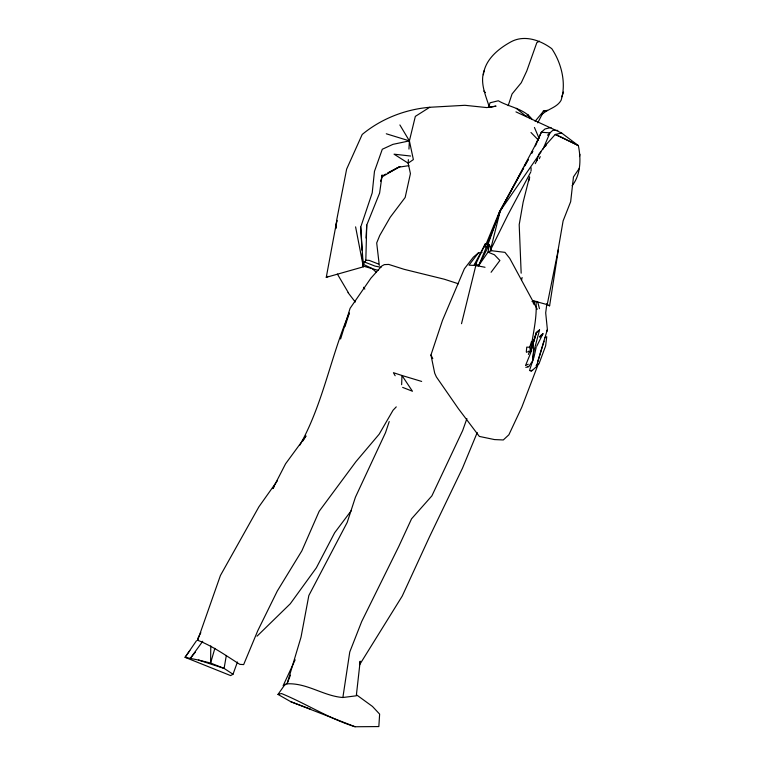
<?xml version="1.0" encoding="UTF-8"?>
<svg xmlns="http://www.w3.org/2000/svg" width="765" height="765" viewBox="0 0 765 765"><rect width="100%" height="100%" fill="white"/><g stroke="black" fill="none" stroke-linecap="round" stroke-linejoin="round"><path stroke-width="1.15" d="M210.777 645.918L210.605 663.045L224.097 668.4L233.009 674.242L237.456 661.993M531.063 170.978L531.101 167.717M381.448 177.212L382.156 174.946L379.612 193.076L366.741 225.101L365.823 260.301L362.859 265.312M401.644 384.671L401.969 375.491L393.411 372.679L395.151 375.739M572.134 185.704C580.817 174.726 581.142 158.862 578.359 145.608L561.625 133.005L515.954 111.872M366.053 238.049L366.741 225.101M408.357 159.646L408.166 163.165L410.423 173.626L405.163 197.466L390.236 217.231L379.727 235.505L376.696 242.935L379.306 265.369M408.95 149.089L409.399 140.884L415.338 116.376L429.72 107.282L464.91 105.302L486.798 107.578L496.064 106.105L490.193 107.253M535.978 301.2C537.336 318.211 532.574 334.86 530.623 351.575L527.745 351.623M485.029 246.282L485.22 244.131L489.342 244.523L491.608 250.461L488.013 252.134L478.641 265.627L468.983 265.178L478.488 252.794L482.055 252.546M532.736 360.325L533.492 352.78L533.215 341.066M335.739 228.266L336.925 218.857L346.641 169.103L362.199 134.468C381.2 118.747 405.201 109.357 429.72 107.282M335.806 228.601L336.858 220.425L326.263 277.351L363.337 266.832L360.717 227.109L372.22 192.847L374.468 171.36L382.299 149.252L392.942 144.356L409.399 140.884L413.377 159.589L408.166 163.165L394.051 154.176L410.642 156.041M546.87 303.638L545.694 312.866L547.386 329.591L537.652 361.788M295.156 659.812L283.136 685.698L287.066 683.824C307.081 682.791 323.528 696.054 342.873 697.508L349.768 651.971L361.673 621.582L398.804 546.401L411.57 518.794L431.881 495.873L462.653 430.59L466.908 418.598M548.247 305.321L549.605 305.799L558.374 249.648M533.999 304.585L534.553 301.075M532.478 343.361L530.747 352.78L525.498 365.603L528.242 364.226M396.26 406.875L393.057 410.231L379.172 434.195L355.926 461.668L319.158 511.297L301.85 550.848L277.265 591.087L257.805 630.628L243.653 664.594L239.808 664.355C226.23 655.758 212.546 645.976 197.666 640.276L198.059 637.895L200.841 632.674M226.335 655.452L224.097 668.4L198.537 660.061L185.063 657.326L196.519 640.678M485.029 267.272L475.82 265.503L474.329 264.633L475.82 263.925L478.641 265.627L486.119 247.774L489.342 244.523L488.013 252.134L494.419 254.774L499.889 260.492L491.082 272.283M483.384 74.76C485.096 59.565 498.464 48.616 511.125 41.759C524.503 34.549 540.501 40.229 551.794 48.702C561.567 63.266 566.502 83.395 561.051 100.397C556.729 107.827 547.472 108.946 541.63 114.779M579.507 156.567L579.937 154.329M521.644 279.827L522.103 277.475M536.16 347.415L533.989 357.131L529.772 369.572M549.605 305.799L547.205 304.623L557.561 253.129L563.107 220.903L570.661 201.711L573.463 176.906L579.382 168.262M461.515 323.71L475.82 265.503M490.69 249.084L500.234 210.891L534.601 146.488L541.324 132.268L544.957 128.998L551.049 127.468M529.562 176.715L523.136 202.19L519.196 224.661L521.166 273.182M536.829 331.962L539.555 329.945L533.492 352.78L532.459 361.137L528.72 366.588L525.832 367.401M498.072 217.05L499.65 211.36L523.643 167.793M531.532 341.439L529.705 347.243L530.623 351.575L536.351 332.469L530.623 351.575L528.72 351.106M528.72 180.98L529.705 177.566M214.869 648.309L210.605 663.045L198.537 660.061M533.071 302.921L533.721 300.712M484.102 70.743C479.712 83.002 485.851 95.663 489.38 107.339M544.049 341.19L536.284 366.875L530.986 371.532M488.672 107.234L490.04 102.797L498.302 100.77C509.442 107.263 524.312 108.563 532.277 119.57M340.597 339.019L350.093 308.324L370.891 278.192L381.811 265.991L384.384 264.604L388.744 264.432L404.188 269.337L444.255 279.206L458.398 283.777M531.426 348.754L536.428 332.88L539.555 329.945M344.958 326.617L349.318 313C330.738 356.28 323.069 403.844 299.87 445.134M508.18 105.656L512.053 93.98L521.29 82.725L526.75 71.04L536.829 42.639L539.449 41.167M389.222 421.563L385.512 432.674L355.429 497.193L347.205 522.409L308.83 595.543L301.028 637.13L287.066 683.824L290.451 675.141M538.264 364.102L521.826 407.152L508.878 434.788L503.294 439.961L494.506 439.579L479.339 436.423L458.407 408.692L436.375 376.906L434.702 373.177L430.944 355.017L442.486 320.363L464.384 268.754L473.372 257.145L478.488 252.794M546.621 331.857L547.386 329.591M536.705 160.717L539 154.004L546.468 144.269L555.237 134.468L561.625 133.005M380.559 181.209L382.041 176.887L398.661 167.21L408.854 165.651M197.666 640.276L220.425 575.5L258.914 506.784L277.408 480.697M561.778 96.763L563.528 92.087M474.329 264.633L485.22 244.131L487.353 244.064L499.65 211.36L486.148 243.901M487.353 244.064L500.234 210.891L523.652 167.965M528.395 354.434L529.619 351.365M477.236 432.55L462.462 468.237L429.356 537.126L402.208 596.126L359.512 664.89L360.181 661.17L356.299 695.806L342.873 697.508M543.045 149.041L549.959 132.852L552.865 130.308L557.838 130.433M535.414 145.972L541.324 132.268L549.959 132.852L547.52 135.252M483.346 248.405L485.22 244.131L486.119 247.774L488.051 244.159L500.234 210.891L541.008 151.986M539.306 158.709L540.233 156.615M545.464 146.411L546.468 144.269M475.82 263.925L485.22 244.131M542.71 113.201L537.747 122.859M490.92 249.199L507.979 214.736L530.795 171.982M536.686 346.363L542.949 333.741L540.855 335.414M478.641 265.627L489.342 244.523M535.251 163.643L537.479 159.474M524.79 165.881L528.223 159.598M531.646 153.316L532.784 151.221L531.646 153.268M524.79 165.718L528.213 159.493M302.902 440.984L305.981 435.964L285.575 463.8L272.818 488.634L274.099 486.683M356.547 694.869L372.469 706.439L379.631 714.108L378.838 726.568L355.094 726.75L290.891 701.763L277.991 694.429L285.297 684.044M189.854 650.546L185.063 657.326L230.628 675.591L233.009 674.242M202.744 641.252L190.103 658.636L195.305 652.229M351.355 510.523L334.659 532.746L316.347 567.831L290.26 603.795L257.021 636.193M535.089 121.319L543.466 111.26L547.568 110.361L543.169 111.04M539.908 337.183L542.949 333.741L539.507 336.743M545.015 337.738L546.755 336.715L545.627 345.876L538.962 363.882L536.093 365.517M326.263 277.351L328.042 276.337M388.132 172.794L398.661 167.21M383.743 175.147L385.79 174.076M387.845 172.995L400.133 166.531M277.991 694.429L281.491 693.53C306.402 703.781 329.18 718.718 355.094 726.75M527.439 366.684L528.72 366.588M529.476 370.585L532.574 370.403M532 301.477L535.309 301.353L547.205 304.623M365.584 260.243L369.103 260.349L378.484 264.03M529.705 347.243L526.75 347.128L526.31 351.938L526.894 352.493M490.327 250.576L504.967 252.364L509.739 258.36L537.269 309.27M364.169 261.869L374.926 266.067L381.008 267.262M363.107 266.048L378.226 270.399M421.658 381.429L401.969 375.491L412.45 391.24L402.648 387.396M386.287 133.779L409.399 140.884L399.885 124.953M290.891 701.763L310.571 709.145M363.04 264.221L372.249 268.553L376.399 272.455M516.318 108.324L526.425 116.624L527.821 114.415L529.743 118.604M483.843 91.073L485.479 92.603M530.986 132.498L538.484 140.196M348.027 292.613L355.295 302.051M363.576 287.257L364.829 289.122M337.403 274.09L348.266 292.517M430.944 355.017L432.78 358.622M534.429 127.468L539.105 138.388M537.709 301.917L539.459 308.658M355.591 226.861L363.337 266.832M360.717 227.109L362.017 250.26M362.208 253.741L362.667 261.84M562.352 137.595L555.237 134.468L578.359 145.608L562.352 137.595"/></g></svg>
